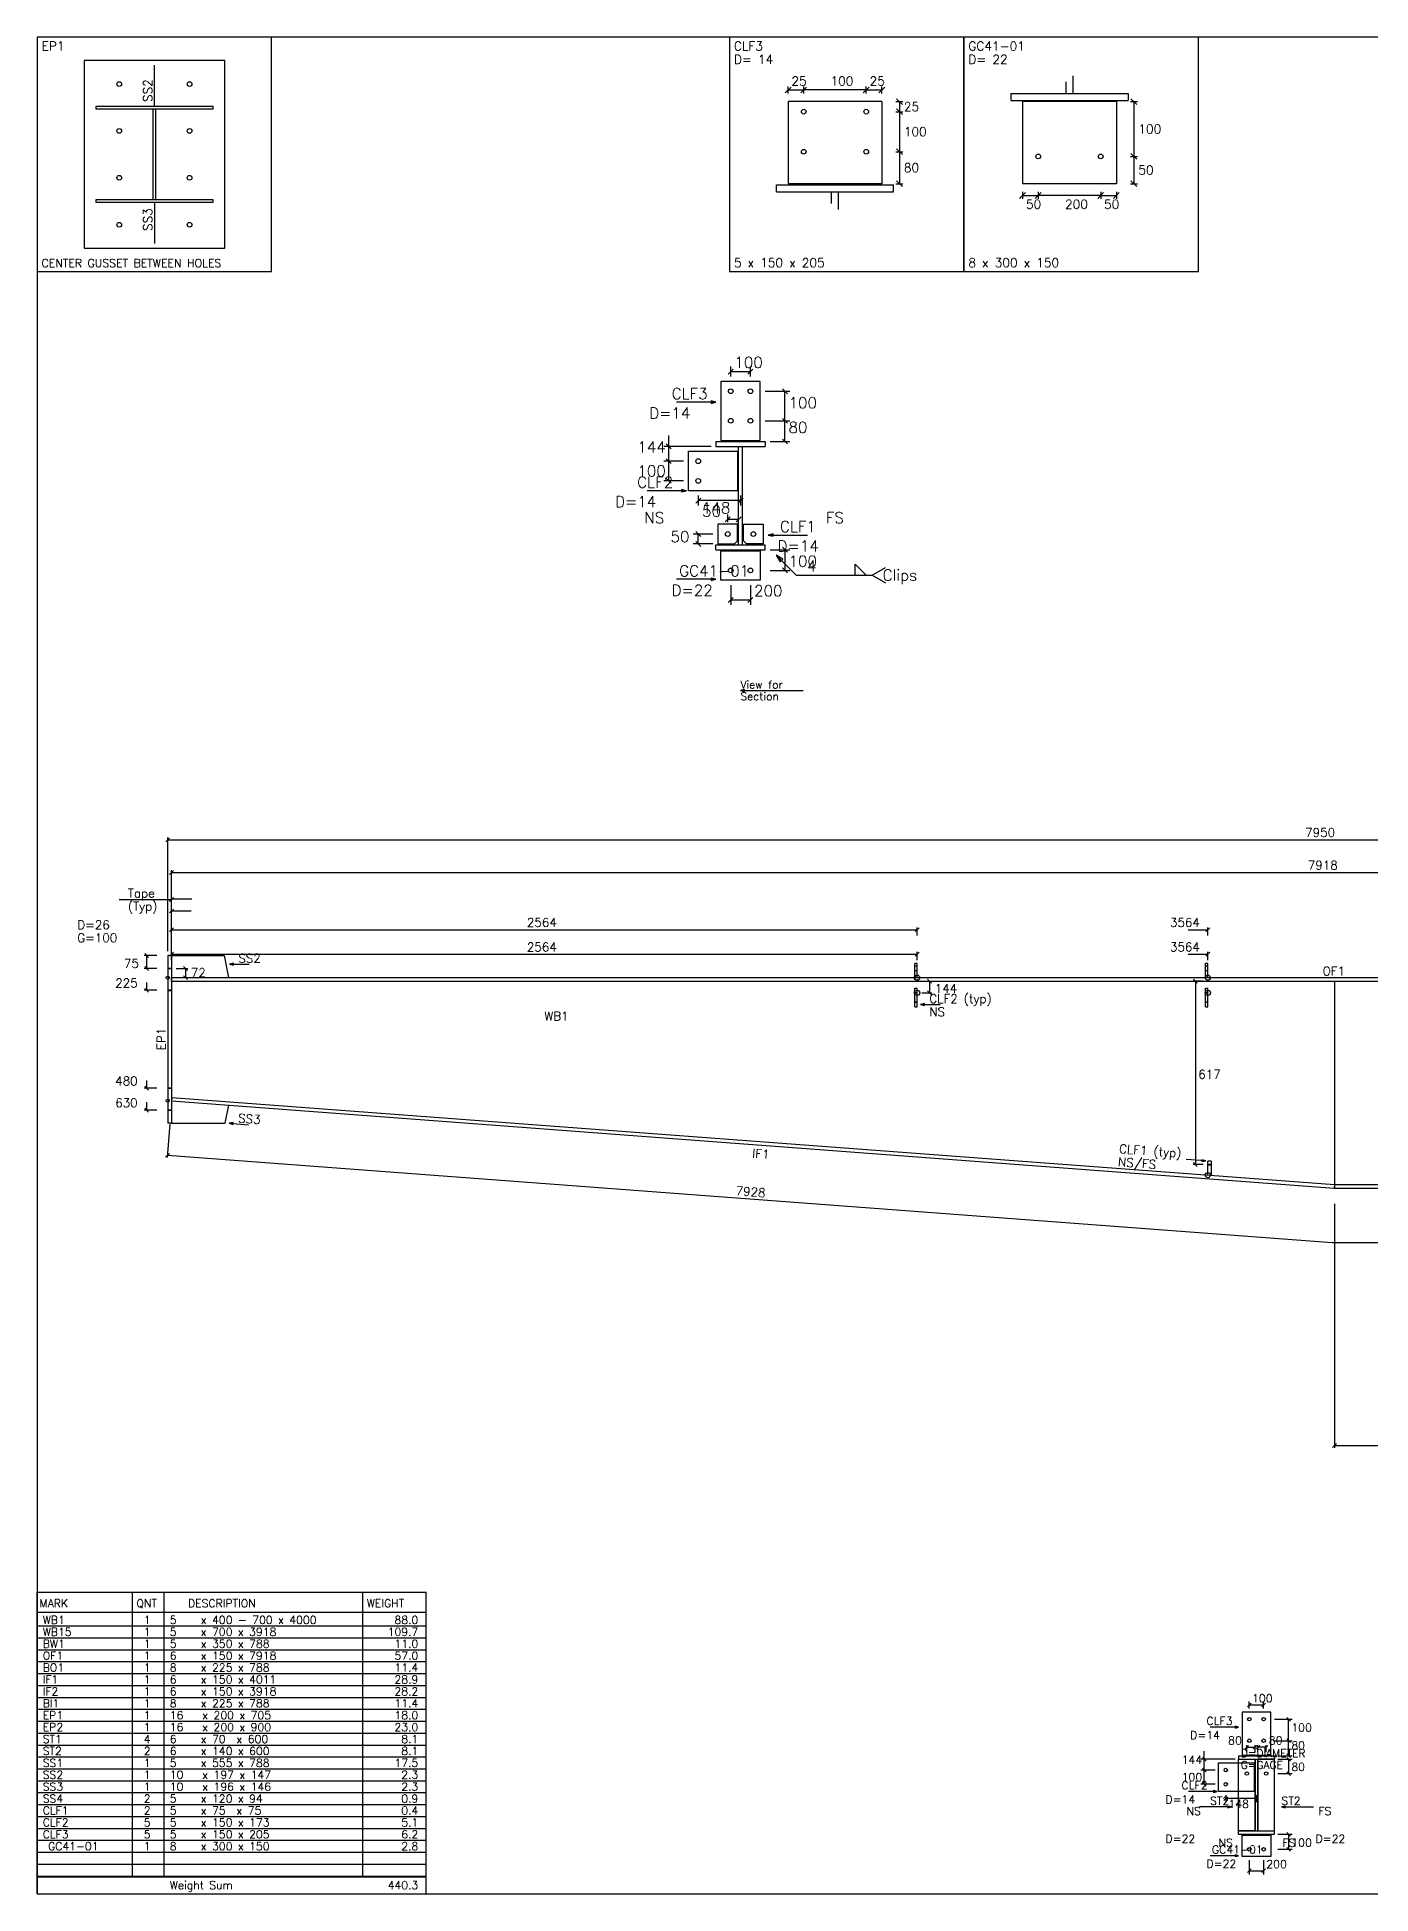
# Model space of a CAD drawing. Extents: x 0 to 849, y 0 to 594.
# Drawn here: x 0 to 427, y 0 to 594 of the extents above; entities that cross this region are included whole.
import ezdxf
from ezdxf.enums import TextEntityAlignment as Align

# ---------------------------------------------------------------- set-up
doc = ezdxf.new("R2010")
doc.units = 0
doc.linetypes.add('CONTIN', pattern=[0])
doc.linetypes.add('DASHED', pattern=[2.3812, 1.5875, -0.7937])
doc.layers.get('0').update_dxf_attribs({"linetype": 'CONTIN'})
for name, color, linetype in [('1', 7, 'CONTIN'), ('11', 7, 'CONTIN'), ('12', 2, 'CONTIN'), ('13', 2, 'CONTIN'), ('14', 7, 'CONTIN'), ('15', 6, 'CONTIN'), ('2', 7, 'CONTIN'), ('21', 7, 'CONTIN'), ('22', 7, 'CONTIN'), ('3', 1, 'CONTIN'), ('4', 1, 'CONTIN'), ('5', 7, 'CONTIN'), ('6', 4, 'CONTIN'), ('7', 3, 'DASHED'), ('9', 7, 'CONTIN')]:
    doc.layers.add(name, color=color, linetype=linetype)
doc.styles.add('SIMPLEX', font='SIMPLEX')

# ---------------------------------------------------------------- blocks, each defined once
blk = doc.blocks.new('CIRCLE')
at = {"layer": '1'}
blk.add_circle((0, 0), 10.2, dxfattribs=at)
blk = doc.blocks.new('ARROW')
at = {"layer": '2'}
blk.add_line((-0.635, -0.635), (0.635, 0.635), dxfattribs=at)
blk = doc.blocks.new('FLGHOL')
at = {"layer": '6'}
blk.add_solid([(-6.35, 0), (6.35, 0), (-6.35, 25.4), (6.35, 25.4)], dxfattribs=at)
blk = doc.blocks.new('WEBCLP2', base_point=(0, 152.4))
at = {"layer": '13'}
for p, q in [((-12.7, 0), (-12.7, 203.2)), ((-12.7, 203.2), (12.7, 203.2)), ((12.7, 0), (12.7, 203.2)), ((-12.7, 0), (12.7, 0))]:
    blk.add_line(p, q, dxfattribs=at)
at = {"layer": '6'}
for points in [[(-12.7, 144.78), (12.7, 144.78), (-12.7, 160.02), (12.7, 160.02)], [(-12.7, 43.18), (12.7, 43.18), (-12.7, 58.42), (12.7, 58.42)]]:
    blk.add_solid(points, dxfattribs=at)
blk = doc.blocks.new('ARROWP')
for p, q in [((0, 0), (-1.27, 0.317)), ((-1.27, 0.317), (-1.27, -0.317)), ((-1.27, -0.317), (0, 0))]:
    blk.add_line(p, q)
blk = doc.blocks.new('GRTCLPB')
at = {"layer": '13'}
for p, q in [((-12.7, 0), (-12.7, 152.4)), ((-12.7, 152.4), (12.7, 152.4)), ((-12.7, 0), (12.7, 0)), ((12.7, 0), (12.7, 152.4))]:
    blk.add_line(p, q, dxfattribs=at)
at = {"layer": '6'}
for points in [[(-12.7, 119.38), (12.7, 119.38), (-12.7, 134.62), (12.7, 134.62)], [(-12.7, 68.58), (12.7, 68.58), (-12.7, 83.82), (12.7, 83.82)]]:
    blk.add_solid(points, dxfattribs=at)
blk = doc.blocks.new('GRTCLP1')
at = {"layer": '13'}
for p, q in [((-12.7, 0), (-12.7, 101.6)), ((-12.7, 101.6), (12.7, 101.6)), ((-12.7, 0), (12.7, 0)), ((12.7, 0), (12.7, 101.6))]:
    blk.add_line(p, q, dxfattribs=at)
at = {"layer": '6'}
blk.add_solid([(-12.7, 68.58), (12.7, 68.58), (-12.7, 83.82), (12.7, 83.82)], dxfattribs=at)
blk = doc.blocks.new('BRCCLP', base_point=(12.7, 0))
at = {"layer": '1'}
blk.add_solid([(-12.7, 68.58), (12.7, 68.58), (-12.7, 83.82), (12.7, 83.82)], dxfattribs=at)
at = {"layer": '2'}
for p in [(-12.7, 101.6), (12.7, 0)]:
    blk.add_line(p, (12.7, 101.6), dxfattribs=at)
blk = doc.blocks.new('ASMPIECE', base_point=(22256, -6))
at = {"layer": '1'}
for p, q in [((22256, -6), (22256, 6.061)), ((22256, 6.061), (30173.63, 6.061)), ((30173.63, -6), (30173.63, 6.061)), ((22256, -6), (22256, -406)), ((22256, -6), (30173.63, -6)), ((26256, -6), (26256, -706.002)), ((30173.63, -706.002), (30173.63, -6)), ((22256.45, -406.036), (22256, -418.097)), ((22256, -418.097), (26255.1, -718.029)), ((22256.45, -406.036), (26256, -706.002)), ((25832.06, -625.058), (25832.06, -674.206)), ((26256, -706.002), (26255.1, -718.029)), ((26256, -706.002), (26256, -718.063)), ((26256, -706.002), (30173.63, -706.002)), ((26256, -718.063), (30173.63, -718.063)), ((27523.05, -718.063), (28027.2, -1506.063)), ((28078, -1506.063), (28078, -718.063)), ((28444, -718.063), (28078, -718.063)), ((28090.06, -1506.063), (28090.06, -718.063)), ((28431.94, -718.063), (28431.94, -1506.063)), ((28444, -718.063), (28444, -1506.063)), ((30173.63, -706.002), (30173.63, -718.063)), ((28078, -1506.063), (28027.2, -1506.063)), ((28444, -1506.063), (28078, -1506.063))]:
    blk.add_line(p, q, dxfattribs=at)
at = {"layer": '12'}
for p, q in [((22256, 82.582), (22242.6, 82.582)), ((22242.6, 82.582), (22242.6, -494.582)), ((22256, 82.582), (22256, -494.582)), ((30173.63, 82.582), (30187.04, 82.582)), ((30173.63, 82.582), (30173.63, -794.584)), ((30187.04, 82.582), (30187.04, -794.584)), ((22256, -494.582), (22242.6, -494.582)), ((30173.63, -794.584), (30187.04, -794.584))]:
    blk.add_line(p, q, dxfattribs=at)
at = {"layer": '15'}
for centre in [(24820, 6.061), (25820.002, 6.061), (26820.006, 6.061), (28020.004, 6.061), (29520.006, 6.061), (24820, -46.203), (25820, -46.203), (26820.002, -46.203), (28020.004, -46.203), (29520.006, -46.203), (25820.002, -673.302), (28664.023, -718.063)]:
    blk.add_circle(centre, 9.006, dxfattribs=at)
at = {"layer": '2'}
for p, q in [((22242.6, 97.148), (22242.6, 488.503)), ((22242.6, 480.462), (30187.04, 480.462)), ((30187.04, 97.147), (30187.04, 488.503)), ((27747.96, 401.503), (27782.8, 401.503)), ((27782.8, 243.262), (27782.8, 409.543)), ((22256, 86.468), (22256, 375.933)), ((22256, 367.893), (30173.63, 367.892)), ((27356.18, 243.262), (27356.18, 325.491)), ((27647.96, 359.477), (27682.8, 359.477)), ((27682.8, 243.262), (27682.8, 367.517)), ((30173.63, 86.468), (30173.63, 375.933)), ((22256, 243.262), (22256, 283.465)), ((22325.69, 275.425), (22256, 275.425)), ((27186.5, 275.424), (27256.18, 275.424)), ((27256.18, 243.262), (27256.18, 283.465)), ((27321.34, 317.451), (27356.18, 317.451)), ((22256, 85.087), (22256, 243.262)), ((22323.01, 235.221), (22256, 235.221)), ((28010.99, 235.221), (28078, 235.221)), ((28078, 61.006), (28078, 243.262)), ((28376.99, 235.221), (28444, 235.221)), ((28444, 61.006), (28444, 243.262)), ((28593, 235.221), (28660, 235.221)), ((28660, 61.006), (28660, 243.262)), ((22256, 150.794), (22256, 178.936)), ((22256, 170.896), (24820, 170.896)), ((24820, 150.794), (24820, 178.936)), ((25753, 170.896), (25820, 170.896)), ((25820, 150.794), (25820, 178.936)), ((26753, 170.895), (26820, 170.895)), ((26820, 150.794), (26820, 178.936)), ((27952.99, 170.895), (28020, 170.895)), ((28020, 150.794), (28020, 178.936)), ((29453, 170.895), (29520, 170.895)), ((29520, 150.794), (29520, 178.936)), ((22205.08, 82.582), (22162.19, 82.582)), ((22170.24, 82.582), (22170.24, 37.554)), ((22256, 66.367), (22256, 94.509)), ((22256, 86.468), (24820, 86.468)), ((24820, 66.367), (24820, 94.509)), ((25753, 86.468), (25820, 86.468)), ((25820, 66.366), (25820, 94.509)), ((26753, 86.468), (26820, 86.468)), ((26820, 66.366), (26820, 94.509)), ((27952.99, 86.468), (28020, 86.468)), ((28020, 66.366), (28020, 94.509)), ((29453, 86.468), (29520, 86.468)), ((29520, 66.366), (29520, 94.509)), ((30224.56, 82.582), (30267.44, 82.582)), ((30259.4, 82.582), (30259.4, 37.554)), ((22205.08, 37.554), (22162.19, 37.554)), ((22272.08, 37.554), (22312.29, 37.554)), ((22272.08, 6.061), (22312.29, 6.061)), ((22304.25, 37.554), (22304.25, 6.061)), ((30157.55, 37.554), (30117.35, 37.554)), ((30157.55, 6.061), (30117.35, 6.061)), ((30125.39, 37.554), (30125.39, 6.061)), ((30224.56, 37.554), (30267.44, 37.554)), ((22205.08, -37.492), (22162.19, -37.492)), ((22170.24, -10.69), (22170.24, -37.492)), ((24836.08, -6), (24870.93, -6)), ((24836.08, -46.203), (24870.93, -46.203)), ((24862.88, -6), (24862.88, -46.203)), ((25803.92, -6), (25769.08, -6)), ((25777.12, -6), (25777.12, -637.119)), ((27340.1, -6), (27305.26, -6)), ((27313.3, -6), (27313.3, -250)), ((30224.56, -37.493), (30267.44, -37.493)), ((30259.4, -10.69), (30259.4, -37.493)), ((27340.1, -250), (27305.26, -250)), ((27340.1, -250), (27305.26, -250)), ((27313.3, -250), (27313.3, -350)), ((22205.08, -374.507), (22162.19, -374.507)), ((22170.24, -347.705), (22170.24, -374.507)), ((27340.1, -350), (27305.26, -350)), ((30224.56, -359), (30267.44, -359)), ((30259.4, -332.197), (30259.4, -359)), ((22170.24, -422.752), (22170.24, -449.554)), ((22205.08, -449.554), (22162.19, -449.554)), ((22241.97, -605.188), (26248.07, -905.646)), ((25803.92, -637.119), (25769.08, -637.119)), ((30224.56, -674.51), (30267.44, -674.51)), ((30259.4, -647.707), (30259.4, -674.51)), ((30224.56, -749.556), (30267.44, -749.556)), ((30259.4, -722.754), (30259.4, -749.556)), ((26256, -771.668), (26256, -1611.128)), ((28660, -771.668), (28660, -1611.128)), ((30173.63, -798.47), (30173.63, -913.72)), ((26248.07, -905.646), (30173.63, -905.68)), ((28448.02, -1256.063), (28496.27, -1256.063)), ((28488.23, -1280.185), (28488.23, -1256.063)), ((28448.02, -1356.063), (28480.19, -1356.063)), ((28472.15, -1356.063), (28472.15, -1506.063)), ((28448.02, -1506.063), (28480.19, -1506.063)), ((26256, -1603.088), (28660, -1603.088))]:
    blk.add_line(p, q, dxfattribs=at)
at = {"layer": '3'}
for p, q in [((22256, 86.468), (22256, 354.492)), ((22256, 274.085), (22075.89, 274.085)), ((30093.27, 66.098), (30026.26, 66.098)), ((22455.68, 52.563), (22522.69, 52.563)), ((26807.95, 42.244), (26740.94, 42.244)), ((24832.06, -86.407), (24899.07, -86.407)), ((28665.36, -151.029), (28598.36, -151.029)), ((22249.99, -498.279), (22241.37, -613.206)), ((22453.92, -494.782), (22520.73, -499.794)), ((28446.68, -570.918), (28513.69, -570.918)), ((25812.89, -624.651), (25746.07, -619.639)), ((28083.36, -660.974), (28016.36, -660.974)), ((28672.06, -750.226), (28739.07, -750.226)), ((30082.38, -778.1), (30015.37, -778.1)), ((28075.32, -950.711), (28008.32, -950.711)), ((28446.68, -950.711), (28513.69, -950.711)), ((27772.45, -1082.045), (27705.44, -1082.045))]:
    blk.add_line(p, q, dxfattribs=at)
at = {"layer": '9'}
for p, q in [((22256, 82.582), (22437.49, 82.582)), ((22453, 6.061), (22437.49, 82.582)), ((30095.95, 6.061), (30173.63, 82.582)), ((28078, -706.002), (28078, -106.001)), ((28078, -106.001), (28086.04, -106.001)), ((28086.04, -106.001), (28086.04, -706.002)), ((28435.96, -706.002), (28435.96, -106.001)), ((28435.96, -106.001), (28444, -106.001)), ((28444, -106.001), (28444, -706.002)), ((28660, -706.002), (28660, -106.001)), ((28660, -106.001), (28668.04, -106.001)), ((28668.04, -106.001), (28668.04, -706.002)), ((22451.24, -432.74), (22438.71, -494.582)), ((22256, -494.582), (22438.71, -494.582)), ((28078, -706.002), (28086.04, -706.002)), ((28435.96, -706.002), (28444, -706.002)), ((28660, -706.002), (28668.04, -706.002)), ((30085.05, -718.063), (30173.63, -794.584))]:
    blk.add_line(p, q, dxfattribs=at)
at = {"layer": '1', "yscale": 0.317, "zscale": 0.317}
for name, p, xscale in [('GRTCLPB', (24815.98, 6.061), -0.317), ('GRTCLPB', (25815.98, 6.061), -0.317), ('GRTCLPB', (26815.98, 6.061), -0.317), ('GRTCLPB', (28015.98, 6.061), -0.317), ('GRTCLPB', (29515.98, 6.061), -0.317), ('WEBCLP2', (24815.98, -46.203), 0.317), ('WEBCLP2', (25815.98, -46.203), 0.317), ('WEBCLP2', (26815.98, -46.203), 0.317), ('WEBCLP2', (28015.98, -46.203), 0.317), ('WEBCLP2', (29515.98, -46.203), 0.317)]:
    blk.add_blockref(name, p, dxfattribs=dict(at, xscale=xscale))
at = {"layer": '15', "xscale": 0.528, "yscale": 0.528, "zscale": 0.528}
for p in [(22242.6, 6.061), (30187.04, 6.061), (22242.6, -417.092), (30187.04, -718.063)]:
    blk.add_blockref('CIRCLE', p, dxfattribs=at)
at = {"layer": '2', "xscale": 10.552, "yscale": 10.552, "zscale": 10.552}
for p, rotation in [((22242.6, 480.462), 180), ((22256, 367.893), 180), ((22256, 275.425), 180), ((22256, 235.221), 180), ((22256, 170.896), 180), ((22170.24, 82.582), 90), ((22256, 86.468), 180), ((30259.4, 82.582), 90), ((22170.24, 37.554), -90), ((22304.25, 37.554), 90), ((22304.25, 6.061), -90), ((24862.88, -6), 90), ((25777.12, -6), 90), ((27313.3, -6), 90), ((30125.39, 37.554), 90), ((30125.39, 6.061), -90), ((30259.4, 37.554), -90), ((22170.24, -37.492), -90), ((24862.88, -46.203), -90), ((30259.4, -37.493), -90), ((27313.3, -250), -90), ((27313.3, -250), 90), ((22170.24, -374.507), -90), ((27313.3, -350), -90), ((30259.4, -359), -90), ((22170.24, -449.554), -90), ((25777.12, -637.119), -90), ((30259.4, -674.51), -90), ((30259.4, -749.556), -90), ((28488.23, -1256.063), 90), ((28472.15, -1356.063), 90), ((28472.15, -1506.063), -90), ((26256, -1603.088), 180)]:
    blk.add_blockref('ARROW', p, dxfattribs=dict(at, rotation=rotation))
at = {"layer": '2'}
for name, p, xscale, yscale, zscale in [('ARROW', (30187.04, 480.462), 10.552, 10.552, 10.552), ('ARROW', (27782.8, 401.503), 10.552, 10.552, 10.552), ('ARROW', (27356.18, 317.451), 10.552, 10.552, 10.552), ('ARROW', (27682.8, 359.477), 10.552, 10.552, 10.552), ('ARROW', (30173.63, 367.892), 10.552, 10.552, 10.552), ('ARROW', (27256.18, 275.424), 10.552, 10.552, 10.552), ('ARROW', (28078, 235.221), 10.552, 10.552, 10.552), ('ARROW', (28444, 235.221), 10.552, 10.552, 10.552), ('ARROW', (28660, 235.221), 10.552, 10.552, 10.552), ('ARROW', (24820, 170.896), 10.552, 10.552, 10.552), ('ARROW', (25820, 170.896), 10.552, 10.552, 10.552), ('ARROW', (26820, 170.895), 10.552, 10.552, 10.552), ('ARROW', (28020, 170.895), 10.552, 10.552, 10.552), ('ARROW', (29520, 170.895), 10.552, 10.552, 10.552), ('ARROW', (24820, 86.468), 10.552, 10.552, 10.552), ('ARROW', (25820, 86.468), 10.552, 10.552, 10.552), ('ARROW', (26820, 86.468), 10.552, 10.552, 10.552), ('ARROW', (28020, 86.468), 10.552, 10.552, 10.552), ('ARROW', (29520, 86.468), 10.552, 10.552, 10.552), ('CIRCLE', (27256.18, -250), 0.317, 0.317, 0.317), ('CIRCLE', (27356.18, -250), 0.317, 0.317, 0.317), ('CIRCLE', (27682.8, -250), 0.317, 0.317, 0.317), ('CIRCLE', (27782.8, -250), 0.317, 0.317, 0.317), ('CIRCLE', (27256.18, -350), 0.317, 0.317, 0.317), ('CIRCLE', (27356.18, -350), 0.317, 0.317, 0.317), ('CIRCLE', (27682.8, -350), 0.317, 0.317, 0.317), ('CIRCLE', (27782.8, -350), 0.317, 0.317, 0.317), ('ARROW', (30173.63, -905.68), 10.552, 10.552, 10.552), ('ARROW', (28660, -1603.088), 10.552, 10.552, 10.552)]:
    blk.add_blockref(name, p, dxfattribs=dict(at, xscale=xscale, yscale=yscale, zscale=zscale))
at = {"layer": '3', "xscale": 10.552, "yscale": 10.552, "zscale": 10.552}
for name, p in [('ARROW', (22256, 274.085)), ('ARROWP', (30093.27, 66.098)), ('ARROWP', (26807.95, 42.244)), ('ARROWP', (28665.36, -151.029)), ('ARROWP', (28083.36, -660.974)), ('ARROWP', (30082.38, -778.1)), ('ARROWP', (28075.32, -950.711)), ('ARROWP', (27772.45, -1082.045))]:
    blk.add_blockref(name, p, dxfattribs=at)
for name, p, rotation in [('ARROWP', (22455.68, 52.563), 180), ('ARROWP', (24832.06, -86.407), 180), ('ARROWP', (22453.92, -494.782), 175.711), ('ARROWP', (28446.68, -570.918), 180), ('ARROW', (22241.97, -605.188), 175.711), ('ARROWP', (25812.89, -624.651), -4.289), ('ARROWP', (28672.06, -750.226), 180), ('ARROWP', (28446.68, -950.711), 180)]:
    blk.add_blockref(name, p, dxfattribs=dict(at, rotation=rotation))
at = {"layer": '6'}
for p, xscale, yscale, zscale, rotation in [((22242.6, 37.554), 0.475, 0.528, 0.528, -90), ((30173.63, 37.554), 0.475, 0.528, 0.528, -90), ((22242.6, -37.492), 0.475, 0.528, 0.528, -90), ((30173.63, -37.493), 0.475, 0.528, 0.528, -90), ((28668.04, -186.001), 0.475, 0.317, 0.317, 90), ((22242.6, -374.507), 0.475, 0.528, 0.528, -90), ((30173.63, -359), 0.475, 0.528, 0.528, -90), ((22242.6, -449.554), 0.475, 0.528, 0.528, -90), ((30173.63, -674.51), 0.475, 0.528, 0.528, -90), ((30173.63, -749.556), 0.475, 0.528, 0.528, -90), ((28431.94, -1256.063), -0.475, -0.475, -0.475, 90), ((28431.94, -1356.063), -0.475, -0.475, -0.475, 90)]:
    blk.add_blockref('FLGHOL', p, dxfattribs=dict(at, xscale=xscale, yscale=yscale, zscale=zscale, rotation=rotation))
at = {"layer": '7', "xscale": -0.475, "yscale": 0.475, "zscale": 0.475}
blk.add_blockref('BRCCLP', (25820, -673.302), dxfattribs=at)
at = {"layer": '7', "xscale": 0.317, "yscale": 0.317, "zscale": 0.317, "rotation": 180}
blk.add_blockref('GRTCLP1', (28660, -718.063), dxfattribs=at)
at = {"style": 'SIMPLEX'}
blk.add_text('BW1', height=30.019, rotation=-1.571, dxfattribs=at).set_placement((28230.98, -1142.082))
at = {"layer": '11', "style": 'SIMPLEX'}
for s, p in [('7950', (26154.78, 490.468)), ('7918', (26164.02, 377.899)), ('5427', (27552.72, 369.483)), ('5527', (27652.72, 411.509)), ('5100', (27241.11, 327.457)), ('5000', (27126.1, 285.431)), ('5822', (27947.92, 245.227)), ('6188', (28328.93, 245.227)), ('6404', (28529.92, 245.227)), ('2564', (23477.96, 180.902)), ('3564', (25689.92, 180.902)), ('4564', (26689.92, 180.902)), ('5764', (27889.92, 180.902)), ('7264', (29389.92, 180.902)), ('75', (22092.15, 40.056)), ('2564', (23477.96, 96.475)), ('3564', (25689.92, 96.474)), ('4564', (26689.92, 96.474)), ('5764', (27889.92, 96.474)), ('7264', (29389.92, 96.474)), ('50', (30277.45, 40.055)), ('225', (22062.13, -27.486)), ('72', (22322.29, 8.563)), ('44', (30047.31, 8.563)), ('150', (30277.45, -27.487)), ('144', (24880.93, -46.114)), ('244', (27205.2, -148.012)), ('617', (25787.13, -341.572)), ('100', (27220.21, -320.012)), ('450', (30277.45, -348.994)), ('480', (22062.13, -364.501)), ('630', (22062.13, -439.548)), ('750', (30277.45, -664.503)), ('850', (30277.45, -739.55)), ('250', (28506.28, -1285.081)), ('150', (28490.19, -1451.076)), ('2404', (27397.96, -1593.081))]:
    blk.add_text(s, height=30.019, dxfattribs=at).set_placement(p)
blk.add_text('7928', height=30.019, rotation=-4.289, dxfattribs=at).set_placement((24195.11, -741.639))
at = {"layer": '21', "style": 'SIMPLEX'}
for s, p in [('D=22', (27236.11, 238.437)), ('D=26', (21931.7, 172.638)), ('D=22', (30294.24, 172.637)), ('G=100', (21931.7, 127.61)), ('G=100', (30294.24, 127.61)), ('Slot=22x56', (28461.96, -1551.091)), ('G=100', (28461.96, -1596.119))]:
    blk.add_text(s, height=30.019, dxfattribs=at).set_placement(p)
at = {"layer": '3', "style": 'SIMPLEX'}
for s, p in [('Tape', (22105.91, 281.589)), ('(Typ)', (22105.91, 236.561)), ('SS2', (22485.7, 57.567)), ('CLF3(typ)', (26537.78, 47.247)), ('SS4', (30003.21, 71.101)), ('OF1', (26214.82, 13.566)), ('CLF2 (typ)', (24862.08, -81.404)), ('WB1', (23538, -141.083)), ('NS', (24862.08, -126.431)), ('WB15', (28214.82, -141.084)), ('ST2', (28515.27, -146.026)), ('NS/FS', (28515.27, -191.054)), ('ST1', (28476.7, -565.915)), ('ST1', (27933.27, -655.971)), ('NS/FS', (28476.7, -610.943)), ('NS/FS', (27933.27, -700.999)), ('IF2', (28214.82, -763.091)), (' GC41-01(typ)', (28702.08, -745.223)), ('SS4', (29992.32, -773.097)), ('BI1', (27985.27, -945.708)), ('BO1', (28476.7, -945.708)), ('SS1', (27682.39, -1077.042))]:
    blk.add_text(s, height=30.019, dxfattribs=at).set_placement(p)
for s, rotation, p in [('EP1', 90, (22235.1, -243.523)), ('EP2', 90, (30224.56, -401.029)), ('SS3', -4.289, (22484.23, -492.038)), ('CLF1 (typ)', -4.289, (25513.92, -597.211)), ('IF1', -4.289, (24252.18, -612.965)), ('NS/FS', -4.289, (25510.55, -642.112))]:
    blk.add_text(s, height=30.019, rotation=rotation, dxfattribs=at).set_placement(p)
blk = doc.blocks.new('ASMBASE')
for p, q in [((25.4, 25.4), (0, 25.4)), ((0, 25.4), (0, 0)), ((25.4, 0), (25.4, 25.4)), ((20.32, 22.86), (5.08, 22.86)), ((5.08, 22.86), (5.08, 2.54)), ((12.7, 17.882), (12.7, 22.352)), ((20.32, 2.54), (20.32, 22.86)), ((19.05, 17.882), (6.35, 17.882)), ((6.35, 17.882), (6.35, 17.628)), ((6.35, 17.628), (19.05, 17.628)), ((12.573, 17.628), (12.827, 17.628)), ((12.573, 7.772), (12.573, 17.628)), ((12.827, 17.628), (12.827, 7.772)), ((19.05, 17.628), (19.05, 17.882)), ((19.05, 7.772), (6.35, 7.772)), ((6.35, 7.772), (6.35, 7.518)), ((6.35, 7.518), (19.05, 7.518)), ((12.827, 7.772), (12.573, 7.772)), ((12.7, 7.518), (12.7, 3.048)), ((19.05, 7.518), (19.05, 7.772)), ((5.08, 2.54), (20.32, 2.54)), ((0, 0), (25.4, 0))]:
    blk.add_line(p, q)
at = {"layer": '1'}
for centre in [(8.89, 20.32), (16.51, 20.32), (8.89, 15.24), (16.51, 15.24), (8.89, 10.16), (16.51, 10.16), (8.89, 5.08), (16.51, 5.08)]:
    blk.add_circle(centre, 0.254, dxfattribs=at)
at = {"layer": '1', "style": 'SIMPLEX'}
for s, height, p in [('EP1', 0.963, (0.482, 23.955)), ('CENTER GUSSET BETWEEN HOLES', 0.867, (0.482, 0.482))]:
    blk.add_text(s, height=height, dxfattribs=at).set_placement(p)
for s, p in [('SS2', (12.459, 18.363)), ('SS3', (12.459, 4.387))]:
    blk.add_text(s, height=0.963, rotation=90, dxfattribs=at).set_placement(p)
blk = doc.blocks.new('ASMPLATE')
at = {"layer": '14'}
for p, q in [((0, 0), (0, 96.52)), ((0, 96.52), (124.46, 96.52)), ((30.48, 5.398), (30.48, 96.52)), ((40.64, 5.398), (40.64, 96.52)), ((104.14, 5.398), (104.14, 96.52)), ((104.14, 5.398), (104.14, 96.52)), ((124.46, 5.398), (124.46, 96.52)), ((124.46, 0), (124.46, 96.52)), ((0, 90.17), (124.46, 90.17)), ((0, 85.725), (124.46, 85.725)), ((0, 81.915), (124.46, 81.915)), ((0, 78.105), (124.46, 78.105)), ((0, 74.295), (124.46, 74.295)), ((0, 70.485), (124.46, 70.485)), ((0, 66.675), (124.46, 66.675)), ((0, 62.865), (124.46, 62.865)), ((0, 59.055), (124.46, 59.055)), ((0, 55.245), (124.46, 55.245)), ((0, 51.435), (124.46, 51.435)), ((0, 47.625), (124.46, 47.625)), ((0, 43.815), (124.46, 43.815)), ((0, 40.005), (124.46, 40.005)), ((0, 36.195), (124.46, 36.195)), ((0, 32.385), (124.46, 32.385)), ((0, 28.575), (124.46, 28.575)), ((0, 24.765), (124.46, 24.765)), ((0, 20.955), (124.46, 20.955)), ((0, 17.145), (124.46, 17.145)), ((0, 13.335), (124.46, 13.335)), ((0, 9.525), (124.46, 9.525)), ((0, 5.715), (124.46, 5.715)), ((0, 5.398), (124.46, 5.398)), ((0, 0), (124.46, 0))]:
    blk.add_line(p, q, dxfattribs=at)
at = {"layer": '14', "style": 'SIMPLEX'}
for s, p in [('MARK', (0.762, 91.694)), ('QNT', (31.75, 91.694)), ('DESCRIPTION', (48.26, 91.694)), ('WEIGHT', (105.41, 91.694)), ('WB1', (1.778, 86.36)), ('WB15', (1.778, 82.55)), ('  1', (30.607, 86.36)), ('  1', (30.607, 82.55)), ('5    x 400 - 700 x 4000', (42.418, 86.36)), ('5    x 700 x 3918', (42.418, 82.55)), ('OF1', (1.778, 74.93)), ('BW1', (1.778, 78.74)), ('  1', (30.607, 78.74)), ('  1', (30.607, 74.93)), ('5    x 350 x 788', (42.418, 78.74)), ('6    x 150 x 7918', (42.418, 74.93)), ('BO1', (1.778, 71.12)), ('  1', (30.607, 71.12)), ('8    x 225 x 788', (42.418, 71.12)), ('IF1', (1.778, 67.31)), ('IF2', (1.778, 63.5)), ('  1', (30.607, 67.31)), ('  1', (30.607, 63.5)), ('6    x 150 x 4011', (42.418, 67.31)), ('6    x 150 x 3918', (42.418, 63.5)), ('BI1', (1.778, 59.69)), ('  1', (30.607, 59.69)), ('8    x 225 x 788', (42.418, 59.69)), ('EP1', (1.778, 55.88)), ('EP2', (1.778, 52.07)), ('  1', (30.607, 55.88)), ('  1', (30.607, 52.07)), ('16   x 200 x 705', (42.418, 55.88)), ('16   x 200 x 900', (42.418, 52.07)), ('ST1', (1.778, 48.26)), ('  4', (30.607, 48.26)), ('6    x 70  x 600', (42.418, 48.26)), ('ST2', (1.778, 44.45)), ('SS1', (1.778, 40.64)), ('  2', (30.607, 44.45)), ('  1', (30.607, 40.64)), ('5    x 555 x 788', (42.418, 40.64)), ('6    x 140 x 600', (42.418, 44.45)), ('SS2', (1.778, 36.83)), ('  1', (30.607, 36.83)), ('10   x 197 x 147', (42.418, 36.83)), ('SS3', (1.778, 33.02)), ('SS4', (1.778, 29.21)), ('  2', (30.607, 29.21)), ('  1', (30.607, 33.02)), ('5    x 120 x 94', (42.418, 29.21)), ('10   x 196 x 146', (42.418, 33.02)), ('CLF1', (1.778, 25.4)), ('CLF2', (1.778, 21.59)), ('  2', (30.607, 25.4)), ('  5', (30.607, 21.59)), ('5    x 75  x 75', (42.418, 25.4)), ('5    x 150 x 173', (42.418, 21.59)), ('CLF3', (1.778, 17.78)), ('  5', (30.607, 17.78)), ('5    x 150 x 205', (42.418, 17.78)), (' GC41-01', (1.778, 13.97)), ('  1', (30.607, 13.97)), ('8    x 300 x 150', (42.418, 13.97)), ('Weight Sum', (42.418, 1.524))]:
    blk.add_text(s, height=2.54, dxfattribs=at).set_placement(p)
for s, p in [('  109.7', (121.92, 82.55)), ('   88.0', (121.92, 86.36)), ('   57.0', (121.92, 74.93)), ('   11.0', (121.92, 78.74)), ('   11.4', (121.92, 71.12)), ('   28.9', (121.92, 67.31)), ('   28.2', (121.92, 63.5)), ('   11.4', (121.92, 59.69)), ('   23.0', (121.92, 52.07)), ('   18.0', (121.92, 55.88)), ('    8.1', (121.92, 48.26)), ('   17.5', (121.92, 40.64)), ('    8.1', (121.92, 44.45)), ('    2.3', (121.92, 36.83)), ('    2.3', (121.92, 33.02)), ('    0.9', (121.92, 29.21)), ('    0.4', (121.92, 25.4)), ('    5.1', (121.92, 21.59)), ('    6.2', (121.92, 17.78)), ('    2.8', (121.92, 13.97)), ('  440.3', (121.92, 1.524))]:
    blk.add_text(s, height=2.54, dxfattribs=at).set_placement(p, align=Align.RIGHT)
blk = doc.blocks.new('ASMSECTN')
at = {"layer": '1'}
for p, q in [((-6.35, 27.94), (6.35, 27.94)), ((-6.35, 27.94), (-6.35, 26.67)), ((-6.35, 26.67), (6.35, 26.67)), ((-0.508, 1.27), (-0.508, 26.67)), ((0.508, 1.27), (0.508, 26.67)), ((6.35, 27.94), (6.35, 26.67)), ((-6.35, 0), (-6.35, 1.27)), ((-6.35, 1.27), (6.35, 1.27)), ((-6.35, 0), (6.35, 0)), ((6.35, 0), (6.35, 1.27))]:
    blk.add_line(p, q, dxfattribs=at)
at = {"layer": '13'}
for p, q in [((5.08, 43.434), (-5.08, 43.434)), ((-5.08, 43.434), (-5.08, 28.194)), ((5.08, 28.194), (5.08, 43.434)), ((-13.462, 15.24), (-13.462, 25.4)), ((-13.462, 25.4), (-13.462, 25.4)), ((-13.462, 25.4), (-0.762, 25.4)), ((-5.08, 28.194), (5.08, 28.194)), ((-0.762, 25.4), (-0.762, 25.4)), ((-0.762, 25.4), (-0.762, 15.24)), ((-0.762, 15.24), (-13.462, 15.24)), ((-0.762, 15.24), (-0.762, 15.24)), ((-0.762, 15.24), (-0.762, 15.24)), ((-0.762, 6.604), (-5.842, 6.604)), ((-5.842, 6.604), (-5.842, 1.524)), ((-0.762, 2.286), (-0.762, 6.604)), ((0.762, 6.604), (5.842, 6.604)), ((0.762, 2.286), (0.762, 6.604)), ((5.842, 6.604), (5.842, 1.524)), ((-5.842, 1.524), (-1.524, 1.524)), ((-0.762, 2.286), (-1.524, 1.524)), ((0.762, 2.286), (1.524, 1.524)), ((5.842, 1.524), (1.524, 1.524)), ((-5.08, -0.254), (5.08, -0.254)), ((-5.08, -7.874), (-5.08, -0.254)), ((5.08, -0.254), (5.08, -7.874)), ((5.08, -7.874), (-5.08, -7.874))]:
    blk.add_line(p, q, dxfattribs=at)
at = {"layer": '3'}
for p, q in [((-2.54, 44.704), (-2.54, 47.244)), ((-2.54, 45.974), (2.54, 45.974)), ((2.54, 44.704), (2.54, 47.244)), ((6.35, 40.894), (12.7, 40.894)), ((11.43, 27.94), (11.43, 40.894)), ((-6.35, 38.1), (-16.51, 38.1)), ((-18.542, 17.78), (-18.542, 29.515)), ((6.35, 33.274), (12.7, 33.274)), ((-7.62, 26.67), (-19.812, 26.67)), ((7.62, 27.94), (12.7, 27.94)), ((-14.732, 22.86), (-19.812, 22.86)), ((-14.732, 22.86), (-19.812, 22.86)), ((-13.97, 15.24), (-24.13, 15.24)), ((-14.732, 17.78), (-19.812, 17.78)), ((-10.922, 13.97), (-10.922, 11.43)), ((0, 12.7), (-10.922, 12.7)), ((0, 13.97), (0, 11.43)), ((-3.302, 7.112), (-3.302, 9.144)), ((-3.302, 7.874), (-0.508, 7.874)), ((-0.508, 7.874), (-0.508, 9.144)), ((-7.112, 4.064), (-12.192, 4.064)), ((-7.112, 1.524), (-12.192, 1.524)), ((-10.922, 1.524), (-10.922, 4.064)), ((7.112, 3.81), (17.272, 3.81)), ((7.62, 0), (12.7, 0)), ((11.43, 0), (11.43, -5.334)), ((-6.35, -7.62), (-16.51, -7.62)), ((-2.54, -9.144), (-2.54, -14.224)), ((2.54, -9.144), (2.54, -14.224)), ((7.62, -5.334), (12.7, -5.334)), ((-2.54, -12.954), (2.54, -12.954))]:
    blk.add_line(p, q, dxfattribs=at)
at = {"layer": '4'}
for p, q in [((9.195, -1.422), (14.315, -6.543)), ((29.535, -3.698), (32.38, -6.543)), ((29.535, -6.543), (29.535, -3.698)), ((33.945, -6.543), (37.358, -4.552)), ((14.315, -6.543), (33.091, -6.543)), ((33.091, -6.543), (33.945, -6.543)), ((33.945, -6.543), (37.358, -8.534))]:
    blk.add_line(p, q, dxfattribs=at)
at = {"layer": '1'}
for p, rotation in [((-2.54, 45.974), 180), ((11.43, 40.894), 90), ((11.43, 33.274), 270), ((11.43, 33.274), 90), ((-18.542, 26.67), 270), ((11.43, 27.94), 270), ((-18.542, 22.86), 90), ((-18.542, 17.78), 270), ((-10.922, 12.7), 180), ((-0.508, 7.874), 180), ((-10.922, 4.064), 270), ((-10.922, 1.524), 90), ((11.43, 0), 90), ((11.43, -5.334), 270), ((-2.54, -12.954), 180)]:
    blk.add_blockref('ARROW', p, dxfattribs=dict(at, rotation=rotation))
for p in [(2.54, 45.974), (0, 12.7), (-3.302, 7.874), (2.54, -12.954)]:
    blk.add_blockref('ARROW', p, dxfattribs=at)
at = {"layer": '1', "xscale": 0.06, "yscale": 0.06, "zscale": 0.06}
for p in [(-2.54, 40.894), (2.54, 40.894), (-2.54, 33.274), (2.54, 33.274), (-10.922, 22.86), (-10.922, 17.78), (-3.302, 4.064), (3.302, 4.064)]:
    blk.add_blockref('CIRCLE', p, dxfattribs=at)
at = {"layer": '1', "xscale": 0.06, "yscale": 0.06, "zscale": 0.06, "rotation": 90}
for p in [(-2.54, -5.334), (2.54, -5.334)]:
    blk.add_blockref('CIRCLE', p, dxfattribs=at)
at = {"layer": '3'}
for p in [(-6.35, 38.1), (-6.35, -7.62)]:
    blk.add_blockref('ARROWP', p, dxfattribs=at)
for p, rotation in [((-13.97, 15.24), 360), ((7.112, 3.81), 180)]:
    blk.add_blockref('ARROWP', p, dxfattribs=dict(at, rotation=rotation))
at = {"layer": '4', "xscale": 1.5, "yscale": 1.5, "zscale": 1.5, "rotation": 135}
blk.add_blockref('ARROWP', (9.195, -1.422), dxfattribs=at)
at = {"layer": '1', "style": 'SIMPLEX'}
for s, p in [('CLF3', (-17.78, 38.862)), ('CLF2', (-26.67, 16.002)), ('CLF1', (10.16, 4.572)), (' GC41-01', (-17.78, -6.858))]:
    blk.add_text(s, height=2.845, dxfattribs=at).set_placement(p)
at = {"layer": '21', "style": 'SIMPLEX'}
for s, p in [('D=14', (-23.571, 33.833)), ('D=14', (-32.36, 10.973)), ('D=14', (9.55, -0.457)), ('D=22', (-17.78, -11.887))]:
    blk.add_text(s, height=2.845, dxfattribs=at).set_placement(p)
at = {"layer": '3', "style": 'SIMPLEX'}
for s, p in [('100', (-1.592, 46.922)), ('100', (12.378, 36.508)), ('80', (12.378, 30.158)), ('144', (-26.602, 25.078)), ('100', (-26.602, 18.907)), ('NS', (-24.841, 6.858)), ('50', (-9.94, 8.568)), ('148', (-9.974, 9.381)), ('FS', (21.996, 6.858)), ('50', (-18.068, 1.964)), ('100', (12.378, -4.386)), ('200', (3.488, -12.006))]:
    blk.add_text(s, height=2.845, dxfattribs=at).set_placement(p)
at = {"layer": '4', "style": 'SIMPLEX'}
blk.add_text('Clips', height=2.845, dxfattribs=at).set_placement((36.647, -7.965))
at = {"layer": '5', "style": 'SIMPLEX'}
blk.add_text('4', height=2.845, dxfattribs=at).set_placement((17.16, -5.595))
blk = doc.blocks.new('ASMSECT2')
at = {"layer": '1'}
for p, q in [((-6.35, 27.94), (6.35, 27.94)), ((-6.35, 27.94), (-6.35, 26.67)), ((-6.35, 26.67), (6.35, 26.67)), ((-0.508, 1.27), (-0.508, 26.67)), ((0.508, 1.27), (0.508, 26.67)), ((6.35, 27.94), (6.35, 26.67)), ((-6.35, 0), (-6.35, 1.27)), ((-6.35, 1.27), (6.35, 1.27)), ((-6.35, 0), (6.35, 0)), ((6.35, 0), (6.35, 1.27))]:
    blk.add_line(p, q, dxfattribs=at)
at = {"layer": '13'}
for p, q in [((5.08, 43.434), (-5.08, 43.434)), ((-5.08, 43.434), (-5.08, 28.194)), ((5.08, 28.194), (5.08, 43.434)), ((-6.35, 1.27), (-6.35, 26.67)), ((-6.35, 26.67), (-0.508, 26.67)), ((-5.08, 28.194), (5.08, 28.194)), ((-0.508, 26.67), (-0.508, 1.27)), ((6.35, 26.67), (0.508, 26.67)), ((0.508, 26.67), (0.508, 1.27)), ((6.35, 1.27), (6.35, 26.67)), ((-13.462, 15.24), (-13.462, 25.4)), ((-13.462, 25.4), (-13.462, 25.4)), ((-13.462, 25.4), (-0.762, 25.4)), ((-0.762, 25.4), (-0.762, 25.4)), ((-0.762, 25.4), (-0.762, 15.24)), ((-0.762, 15.24), (-13.462, 15.24)), ((-0.762, 15.24), (-0.762, 15.24)), ((-0.762, 15.24), (-0.762, 15.24)), ((-0.508, 1.27), (-6.35, 1.27)), ((0.508, 1.27), (6.35, 1.27)), ((-5.08, -0.254), (5.08, -0.254)), ((-5.08, -7.874), (-5.08, -0.254)), ((5.08, -0.254), (5.08, -7.874)), ((5.08, -7.874), (-5.08, -7.874))]:
    blk.add_line(p, q, dxfattribs=at)
at = {"layer": '3'}
for p, q in [((-2.54, 44.704), (-2.54, 47.244)), ((2.54, 44.704), (2.54, 47.244)), ((-2.54, 45.974), (2.54, 45.974)), ((6.35, 40.894), (12.7, 40.894)), ((11.43, 27.94), (11.43, 40.894)), ((-6.35, 38.1), (-16.51, 38.1)), ((6.35, 33.274), (12.7, 33.274)), ((-7.62, 26.67), (-19.812, 26.67)), ((-18.542, 17.78), (-18.542, 29.515)), ((-3.429, 29.21), (-3.429, 31.75)), ((-3.429, 30.988), (-0.508, 30.988)), ((-0.508, 29.21), (-0.508, 31.75)), ((0.508, 29.21), (0.508, 31.75)), ((3.429, 30.988), (0.508, 30.988)), ((3.429, 29.21), (3.429, 31.75)), ((7.62, 27.94), (12.7, 27.94)), ((7.62, 26.67), (12.7, 26.67)), ((7.62, 26.67), (12.7, 26.67)), ((11.43, 26.67), (11.43, 21.59)), ((11.43, 26.67), (11.43, 21.59)), ((-14.732, 22.86), (-19.812, 22.86)), ((-14.732, 22.86), (-19.812, 22.86)), ((7.62, 21.59), (12.7, 21.59)), ((7.62, 21.59), (12.7, 21.59)), ((-13.97, 15.24), (-24.13, 15.24)), ((-14.732, 17.78), (-19.812, 17.78)), ((-10.922, 13.97), (-10.922, 11.43)), ((0, 13.97), (0, 11.43)), ((-8.89, 9.737), (-20.269, 9.737)), ((0, 12.7), (-10.922, 12.7)), ((8.89, 9.737), (20.269, 9.737)), ((7.62, 0), (12.7, 0)), ((11.43, 0), (11.43, -5.334)), ((7.62, -5.334), (12.7, -5.334)), ((-6.35, -7.62), (-16.51, -7.62)), ((-2.54, -9.144), (-2.54, -14.224)), ((-2.54, -12.954), (2.54, -12.954)), ((2.54, -9.144), (2.54, -14.224))]:
    blk.add_line(p, q, dxfattribs=at)
at = {"layer": '1'}
for p, rotation in [((-2.54, 45.974), 180), ((11.43, 40.894), 90), ((11.43, 33.274), 270), ((11.43, 33.274), 90), ((-18.542, 26.67), 270), ((-3.429, 30.988), 180), ((-0.508, 30.988), 360), ((0.508, 30.988), 180), ((11.43, 27.94), 270), ((11.43, 26.67), 90), ((11.43, 26.67), 90), ((-18.542, 22.86), 90), ((11.43, 21.59), 270), ((11.43, 21.59), 270), ((-18.542, 17.78), 270), ((-10.922, 12.7), 180), ((11.43, 0), 90), ((11.43, -5.334), 270), ((-2.54, -12.954), 180)]:
    blk.add_blockref('ARROW', p, dxfattribs=dict(at, rotation=rotation))
for p in [(2.54, 45.974), (3.429, 30.988), (0, 12.7), (2.54, -12.954)]:
    blk.add_blockref('ARROW', p, dxfattribs=at)
at = {"layer": '1', "xscale": 0.06, "yscale": 0.06, "zscale": 0.06}
for p in [(-2.54, 40.894), (2.54, 40.894), (-2.54, 33.274), (2.54, 33.274), (-10.922, 22.86), (-3.429, 21.59), (3.429, 21.59), (-10.922, 17.78)]:
    blk.add_blockref('CIRCLE', p, dxfattribs=at)
at = {"layer": '1', "xscale": 0.06, "yscale": 0.06, "zscale": 0.06, "rotation": 90}
for p in [(-2.54, -5.334), (2.54, -5.334)]:
    blk.add_blockref('CIRCLE', p, dxfattribs=at)
at = {"layer": '3'}
for p in [(-6.35, 38.1), (-6.35, -7.62)]:
    blk.add_blockref('ARROWP', p, dxfattribs=at)
for p, rotation in [((-13.97, 15.24), 360), ((-8.89, 9.737), 360), ((8.89, 9.737), 180)]:
    blk.add_blockref('ARROWP', p, dxfattribs=dict(at, rotation=rotation))
at = {"layer": '1', "style": 'SIMPLEX'}
for s, p in [('CLF3', (-17.78, 38.862)), ('CLF2', (-26.67, 16.002)), ('ST2', (-16.51, 10.499)), ('ST2', (8.89, 10.499)), (' GC41-01', (-17.78, -6.858))]:
    blk.add_text(s, height=2.845, dxfattribs=at).set_placement(p)
at = {"layer": '21', "style": 'SIMPLEX'}
for s, p in [('D=14', (-23.571, 33.833)), ('D=14', (-32.36, 10.973)), ('D=22', (-32.36, -2.997)), ('D=22', (20.98, -2.997)), ('D=22', (-17.78, -11.887))]:
    blk.add_text(s, height=2.845, dxfattribs=at).set_placement(p)
at = {"layer": '3', "style": 'SIMPLEX'}
for s, p in [('100', (-1.592, 46.922)), ('80', (-10.067, 31.936)), ('80', (4.377, 31.936)), ('80', (12.378, 30.158)), ('100', (12.378, 36.508)), ('144', (-26.602, 25.078)), ('100', (-26.602, 18.907)), ('80', (12.378, 22.538)), ('80', (12.378, 22.538)), ('NS', (-24.841, 6.858)), ('148', (-9.974, 9.381)), ('FS', (21.996, 6.858)), ('NS', (-13.462, -4.42)), ('FS', (9.195, -4.42)), ('100', (12.378, -4.386)), ('200', (3.488, -12.006))]:
    blk.add_text(s, height=2.845, dxfattribs=at).set_placement(p)
blk = doc.blocks.new('ASMBOLT')
at = {"layer": '21', "style": 'SIMPLEX'}
for s, p in [('D=DIAMETER', (0, 3.81)), ('G=GAGE', (0, 0))]:
    blk.add_text(s, height=2.54, dxfattribs=at).set_placement(p)
blk = doc.blocks.new('ASMVIEW')
at = {"layer": '21'}
blk.add_line((0, 0), (20.32, 0), dxfattribs=at)
at = {"layer": '21', "rotation": 180}
blk.add_blockref('ARROWP', (0, 0), dxfattribs=at)
at = {"layer": '21', "style": 'SIMPLEX'}
for s, p in [('View for', (0, 0.635)), ('Section', (0, -3.175))]:
    blk.add_text(s, height=2.54, dxfattribs=at).set_placement(p)
blk = doc.blocks.new('ARROWD')
at = {"layer": '2'}
blk.add_line((-0.635, -0.635), (0.635, 0.635), dxfattribs=at)
blk = doc.blocks.new('GC-1')
at = {"layer": '1'}
for p, q in [((50.8, 50.8), (0, 50.8)), ((0, 50.8), (0, 0)), ((50.8, 0), (50.8, 50.8)), ((0, 0), (50.8, 0))]:
    blk.add_line(p, q, dxfattribs=at)
at = {"layer": '13'}
for p, q in [((33.02, 36.83), (12.7, 36.83)), ((12.7, 36.83), (12.7, 19.05)), ((33.02, 36.83), (33.02, 19.05)), ((33.02, 19.05), (12.7, 19.05))]:
    blk.add_line(p, q, dxfattribs=at)
at = {"layer": '2'}
for p, q in [((12.7, 38.608), (12.7, 40.132)), ((12.7, 39.37), (16.087, 39.37)), ((16.087, 38.608), (16.087, 40.132)), ((16.087, 38.608), (16.087, 40.132)), ((29.633, 39.37), (16.087, 39.37)), ((29.633, 38.608), (29.633, 40.132)), ((29.633, 39.37), (33.02, 39.37)), ((33.02, 38.608), (33.02, 40.132)), ((36.068, 36.83), (37.592, 36.83)), ((36.83, 36.83), (36.83, 34.662)), ((36.068, 34.662), (37.592, 34.662)), ((36.068, 34.662), (37.592, 34.662)), ((36.83, 34.662), (36.83, 25.989)), ((36.068, 25.989), (37.592, 25.989)), ((36.83, 25.989), (36.83, 19.05)), ((36.068, 19.05), (37.592, 19.05))]:
    blk.add_line(p, q, dxfattribs=at)
at = {"layer": '3'}
for p, q in [((10.16, 18.796), (35.56, 18.796)), ((10.16, 17.272), (10.16, 18.796)), ((10.16, 17.272), (35.56, 17.272)), ((22.098, 14.732), (22.098, 17.272)), ((23.622, 13.462), (23.622, 17.272)), ((35.56, 17.272), (35.56, 18.796))]:
    blk.add_line(p, q, dxfattribs=at)
at = {"layer": '6'}
for centre in [(16.087, 34.662), (29.633, 34.662), (16.087, 25.989), (29.633, 25.989)]:
    blk.add_circle(centre, 0.508, dxfattribs=at)
at = {"layer": '2'}
for p, rotation in [((12.7, 39.37), 180), ((16.087, 39.37), 180), ((29.633, 39.37), 180), ((36.83, 36.83), 90), ((36.83, 34.662), -90), ((36.83, 34.662), 90), ((36.83, 25.989), -90), ((36.83, 25.989), -90), ((36.83, 19.05), -90)]:
    blk.add_blockref('ARROWD', p, dxfattribs=dict(at, rotation=rotation))
for p in [(16.087, 39.37), (29.633, 39.37), (33.02, 39.37)]:
    blk.add_blockref('ARROWD', p, dxfattribs=at)
at = {"layer": '11', "style": 'SIMPLEX'}
for s, p in [('25', (13.43, 40.333)), ('100', (21.897, 40.333)), ('25', (30.363, 40.333)), ('25', (37.793, 34.782)), ('100', (37.793, 29.362)), ('80', (37.793, 21.556))]:
    blk.add_text(s, height=1.927, dxfattribs=at).set_placement(p)
at = {"layer": '2', "style": 'SIMPLEX'}
for s, p in [('CLF3', (0.963, 47.91)), ('5 x 150 x 205', (0.963, 0.963))]:
    blk.add_text(s, height=1.927, dxfattribs=at).set_placement(p)
at = {"layer": '21', "style": 'SIMPLEX'}
blk.add_text('D= 14', height=1.927, dxfattribs=at).set_placement((0.963, 45.019))
blk = doc.blocks.new('GC-51')
at = {"layer": '1'}
for p, q in [((50.8, 50.8), (0, 50.8)), ((0, 50.8), (0, 0)), ((50.8, 0), (50.8, 50.8)), ((0, 0), (50.8, 0))]:
    blk.add_line(p, q, dxfattribs=at)
at = {"layer": '13'}
for p, q in [((33.02, 36.83), (12.7, 36.83)), ((12.7, 36.83), (12.7, 19.05)), ((33.02, 36.83), (33.02, 19.05)), ((33.02, 19.05), (12.7, 19.05))]:
    blk.add_line(p, q, dxfattribs=at)
at = {"layer": '2'}
for p, q in [((36.068, 36.83), (37.592, 36.83)), ((36.83, 36.83), (36.83, 24.977)), ((36.068, 24.977), (37.592, 24.977)), ((36.83, 24.977), (36.83, 19.05)), ((12.7, 17.272), (12.7, 15.748)), ((12.7, 16.51), (16.087, 16.51)), ((16.087, 17.272), (16.087, 15.748)), ((16.087, 17.272), (16.087, 15.748)), ((29.633, 16.51), (16.087, 16.51)), ((29.633, 17.272), (29.633, 15.748)), ((29.633, 16.51), (33.02, 16.51)), ((33.02, 17.272), (33.02, 15.748)), ((36.068, 19.05), (37.592, 19.05))]:
    blk.add_line(p, q, dxfattribs=at)
at = {"layer": '3'}
for p, q in [((22.098, 41.148), (22.098, 38.608)), ((23.622, 42.418), (23.622, 38.608)), ((10.16, 38.608), (35.56, 38.608)), ((10.16, 38.608), (10.16, 37.084)), ((10.16, 37.084), (35.56, 37.084)), ((35.56, 38.608), (35.56, 37.084))]:
    blk.add_line(p, q, dxfattribs=at)
at = {"layer": '6'}
for centre in [(16.087, 24.977), (29.633, 24.977)]:
    blk.add_circle(centre, 0.508, dxfattribs=at)
at = {"layer": '2'}
for p, rotation in [((36.83, 36.83), 90), ((36.83, 24.977), -90), ((36.83, 24.977), -90), ((12.7, 16.51), 180), ((16.087, 16.51), 180), ((29.633, 16.51), 180), ((36.83, 19.05), -90)]:
    blk.add_blockref('ARROWD', p, dxfattribs=dict(at, rotation=rotation))
for p in [(16.087, 16.51), (29.633, 16.51), (33.02, 16.51)]:
    blk.add_blockref('ARROWD', p, dxfattribs=at)
at = {"layer": '11', "style": 'SIMPLEX'}
for s, p in [('100', (37.793, 29.94)), ('50', (37.793, 21.05)), ('50', (13.43, 13.62)), ('200', (21.897, 13.62)), ('50', (30.363, 13.62))]:
    blk.add_text(s, height=1.927, dxfattribs=at).set_placement(p)
at = {"layer": '2', "style": 'SIMPLEX'}
for s, p in [('GC41-01', (0.963, 47.91)), ('8 x 300 x 150', (0.963, 0.963))]:
    blk.add_text(s, height=1.927, dxfattribs=at).set_placement(p)
at = {"layer": '21', "style": 'SIMPLEX'}
blk.add_text('D= 22', height=1.927, dxfattribs=at).set_placement((0.963, 45.019))

msp = doc.modelspace()

# ---------------------------------------------------------------- linework, layer by layer
at = {"layer": '22'}
for p, q in [((841, 594), (0, 594)), ((0, 594), (0, 0)), ((0, 0), (841, 0))]:
    msp.add_line(p, q, dxfattribs=at)

# ---------------------------------------------------------------- block references
for name, p, xscale, yscale, zscale in [('ASMBASE', (0, 519), 2.953, 2.953, 2.953), ('GC-1', (221.457, 519), 1.476, 1.476, 1.476), ('GC-51', (296.457, 519), 1.476, 1.476, 1.476), ('ASMSECTN', (225, 430), 1.24, 1.24, 1.24), ('ASMVIEW', (225, 385), 0.984, 0.984, 0.984), ('ASMPIECE', (43, 292), 0.093, 0.093, 0.093), ('ASMSECT2', (390.02, 19.05), 0.9, 0.9, 0.9), ('ASMBOLT', (385, 40), 0.984, 0.984, 0.984)]:
    msp.add_blockref(name, p, dxfattribs=dict(xscale=xscale, yscale=yscale, zscale=zscale))
msp.add_blockref('ASMPLATE', (0, 0))

doc.saveas('drawing.dxf')
